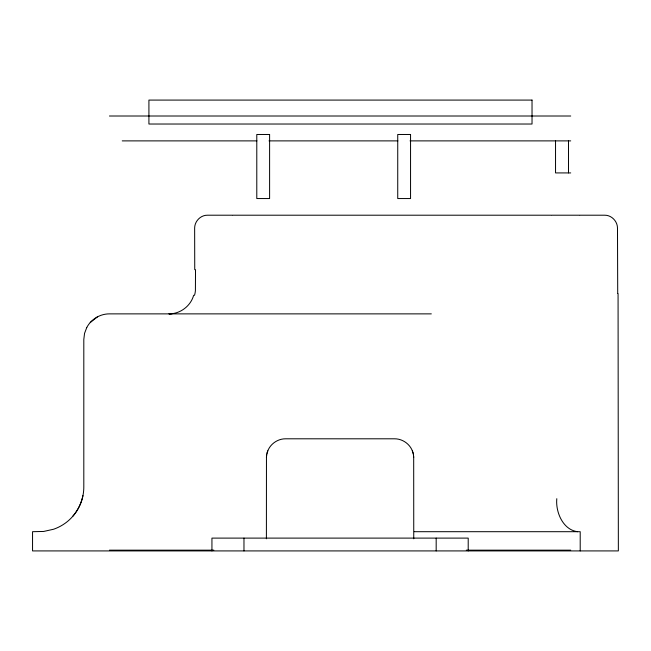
<?xml version="1.0" encoding="UTF-8"?>
<svg xmlns="http://www.w3.org/2000/svg" width="651" height="651" viewBox="0 0 651 651"><rect width="100%" height="100%" fill="white"/><g stroke="black" fill="none" stroke-linecap="round" stroke-linejoin="round"><path stroke-width="0.98" d="M266.438 457.311L266.707 454.732M266.462 456.717L266.397 538.8M556.8 498.699C555.498 511.979 562.895 529.873 577.608 531.696M618.068 293.699L618.352 550.917L32.55 550.917L32.55 531.696L43.674 531.452L53.634 529.23A45.057 45.057 0 0 0 64.945 523.404C76.639 515.185 83.889 501.148 83.808 486.85L83.808 339.496L84.549 333.361L86.738 327.583M266.609 455.334L267.154 452.77M82.946 495.598C81.416 503.288 77.819 510.547 72.652 516.446M267 453.356L267.333 452.087M267.585 451.444C270.157 443.982 277.749 438.725 285.618 438.798L336.648 438.807A25.625 0.684 0 0 0 343.508 438.807L394.53 438.798C402.408 438.725 409.992 443.982 412.563 451.444M267.333 452.095L267.797 450.883M86.738 327.583C91.026 319.275 100.083 313.815 109.433 313.872L431.32 313.872M617.718 293.536L617.49 228.013C617.425 221.185 611.484 215.05 604.576 215.204L580.122 215.204M90.245 322.497L97.52 316.801M169.089 313.872C180.205 313.961 190.727 306.019 193.656 295.285L194.527 295.285A25.552 25.552 0 0 0 195.406 290.615L195.52 269.66L194.739 269.66L194.641 228.013C194.706 221.185 200.646 215.05 207.555 215.204L232.008 215.204M169.138 313.872L172.092 313.684M109.433 116.008L570.715 116.008M122.242 140.885L256.917 140.885M269.001 140.885L397.883 140.885M410.04 140.885L570.707 140.885M570.707 172.922L555.539 172.922L555.539 140.885M232.505 215.204L550.868 215.204M551.438 215.204L579.626 215.204M414.313 531.696L580.204 531.696L580.204 550.917M109.433 550.168L213.862 550.168M466.287 550.168L570.715 550.168M412.352 450.883L412.815 452.095M412.815 452.087L413.157 453.356M412.994 452.77L413.54 455.334M413.442 454.732L413.719 457.311M413.686 456.717L413.751 538.8M568.486 140.885L568.486 172.922M468.207 550.917L468.207 538.108L211.941 538.108L211.941 550.917M436.178 538.108L436.178 550.917M243.97 538.108L243.97 550.917M532.03 100.083L148.916 100.083L148.916 124.024L532.03 124.024L532.03 100.083M269.604 134.48L256.787 134.48L256.787 198.547L269.604 198.547L269.604 134.48M410.553 134.48L397.737 134.48L397.737 198.547L410.553 198.547L410.553 134.48"/></g></svg>
